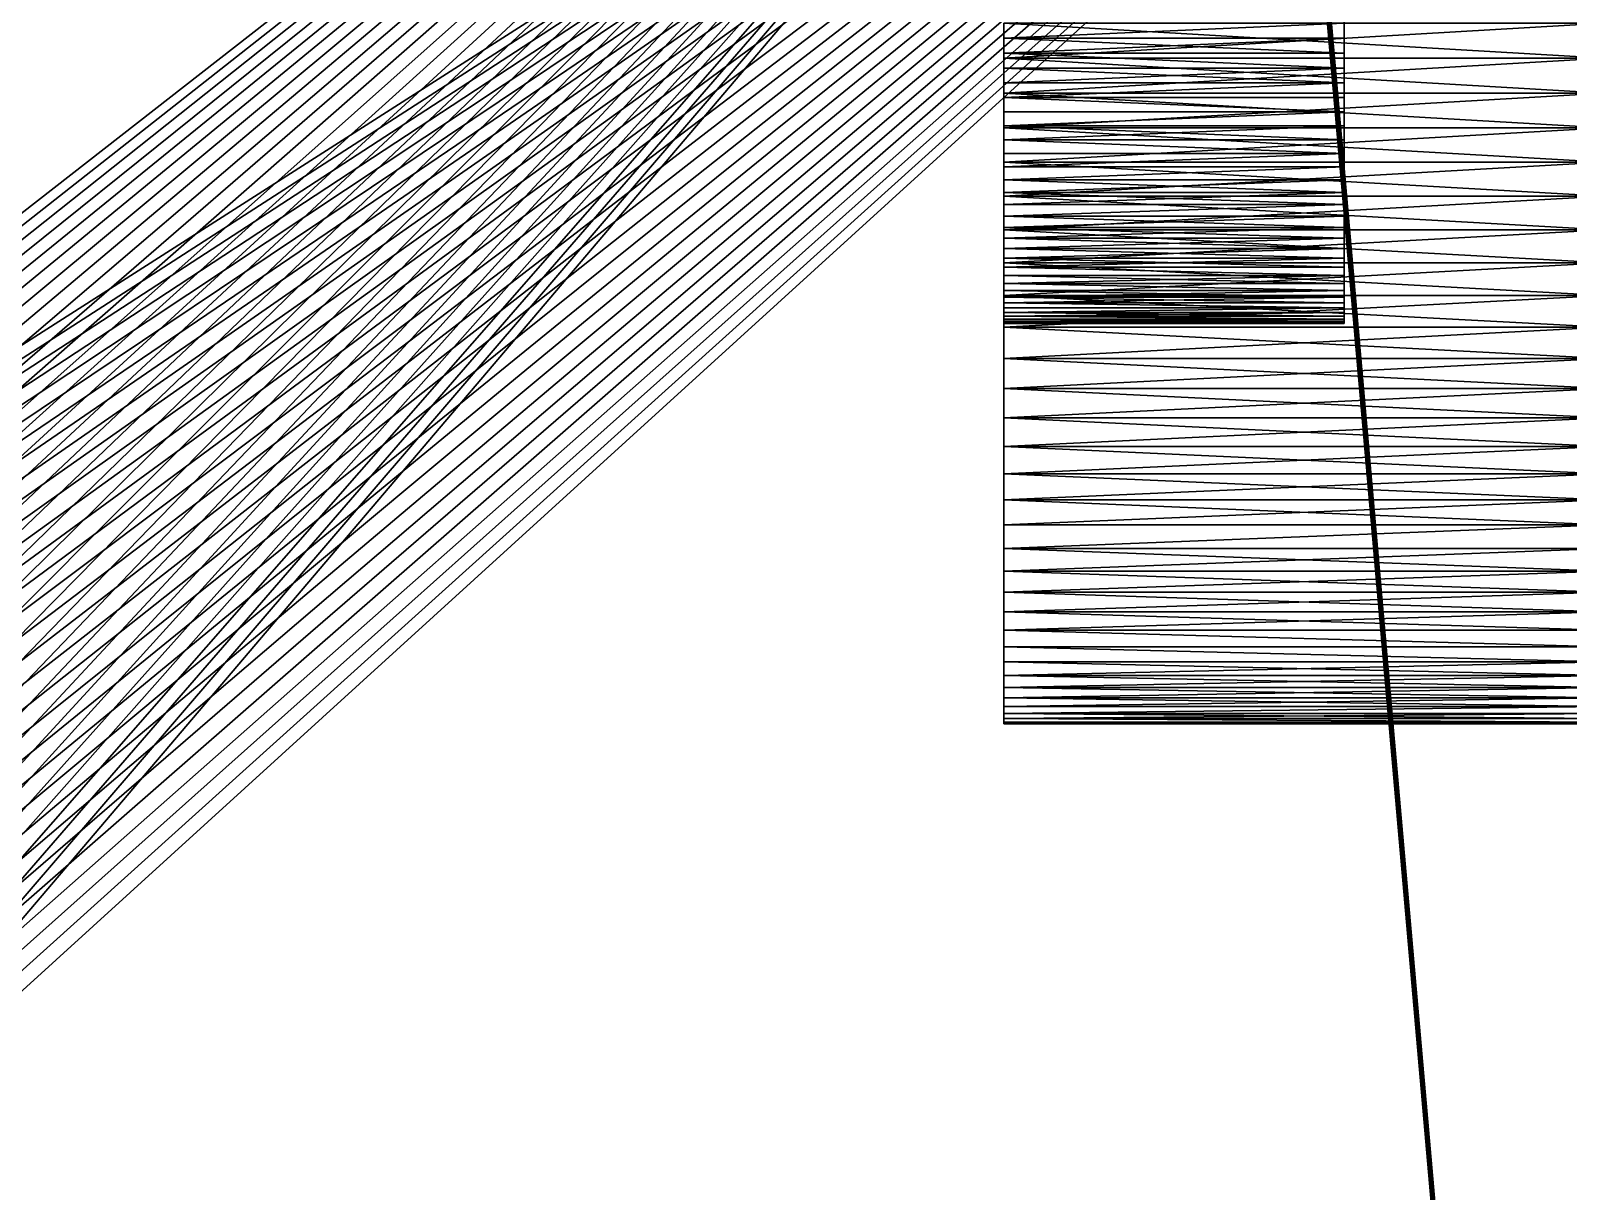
# Model space of a CAD drawing. Header units: millimetres. Extents: x 0 to 520, y -2 to 382.
# Drawn here: x 488.14 to 495.82, y 70.17 to 75.96 of the extents above; entities that cross this region are included whole.
import ezdxf

# ---------------------------------------------------------------- set-up
doc = ezdxf.new("R2010")
doc.units = ezdxf.units.MM

msp = doc.modelspace()

# ---------------------------------------------------------------- linework, layer by layer
at = {"layer": 'BRASS', "color": 52}
for points in [[(509.2, 369.2, 103), (10.8, 369.2, 103), (10.8, 10.8, 103)], [(509.2, 369.2, 103), (10.8, 10.8, 103), (509.2, 10.8, 103)], [(499.5, 359.5, 86), (499.5, 20.5, 86), (484.65, 190, 86)], [(484.65, 190, 86), (499.5, 20.5, 86), (484.6479, 189.9178, 86)], [(484.6418, 189.8357, 86), (484.6479, 189.9178, 86), (499.5, 20.5, 86)], [(484.6316, 189.7541, 86), (484.6418, 189.8357, 86), (499.5, 20.5, 86)], [(484.6173, 189.6731, 86), (484.6316, 189.7541, 86), (499.5, 20.5, 86)], [(484.6173, 70.3269, 86), (484.6173, 189.6731, 86), (499.5, 20.5, 86)], [(484.6316, 70.2459, 86), (484.6173, 70.3269, 86), (499.5, 20.5, 86)], [(484.6418, 70.1643, 86), (484.6316, 70.2459, 86), (499.5, 20.5, 86)]]:
    msp.add_3dface(points, dxfattribs=at)
at = {"layer": 'STEEL', "color": 8}
for points in [[(472, 82, 86), (484.724, 72.2388, 86), (500, 82, 86)], [(484.5, 72.25, 83), (472, 82, 83), (497, 82, 83)], [(484.6122, 72.2472, 83), (484.5, 72.25, 83), (497, 82, 83)], [(484.724, 72.2388, 83), (484.6122, 72.2472, 83), (497, 82, 83)], [(484.724, 72.2388, 86), (484.8353, 72.2249, 86), (500, 82, 86)], [(484.8353, 72.2249, 83), (484.724, 72.2388, 83), (497, 82, 83)], [(484.8353, 72.2249, 86), (484.9458, 72.2054, 86), (500, 82, 86)], [(484.9458, 72.2054, 83), (484.8353, 72.2249, 83), (497, 82, 83)], [(484.9458, 72.2054, 86), (485.0552, 72.1804, 86), (500, 82, 86)], [(485.0552, 72.1804, 83), (484.9458, 72.2054, 83), (497, 82, 83)], [(485.0552, 72.1804, 86), (485.1632, 72.15, 86), (500, 82, 86)], [(485.1632, 72.15, 83), (485.0552, 72.1804, 83), (497, 82, 83)], [(485.1632, 72.15, 86), (485.2695, 72.1143, 86), (500, 82, 86)], [(485.2695, 72.1143, 83), (485.1632, 72.15, 83), (497, 82, 83)], [(485.2695, 72.1143, 86), (485.374, 72.0733, 86), (500, 82, 86)], [(485.374, 72.0733, 83), (485.2695, 72.1143, 83), (497, 82, 83)], [(485.374, 72.0733, 86), (485.4762, 72.0272, 86), (500, 82, 86)], [(485.4762, 72.0272, 83), (485.374, 72.0733, 83), (497, 82, 83)], [(485.4762, 72.0272, 86), (485.5761, 71.976, 86), (500, 82, 86)], [(485.5761, 71.976, 83), (485.4762, 72.0272, 83), (497, 82, 83)], [(485.5761, 71.976, 86), (485.6732, 71.9199, 86), (500, 82, 86)], [(485.6732, 71.9199, 83), (485.5761, 71.976, 83), (497, 82, 83)], [(485.6732, 71.9199, 86), (485.7675, 71.859, 86), (500, 82, 86)], [(485.7675, 71.859, 83), (485.6732, 71.9199, 83), (497, 82, 83)], [(485.7675, 71.859, 86), (485.8586, 71.7935, 86), (500, 82, 86)], [(485.8586, 71.7935, 83), (485.7675, 71.859, 83), (497, 82, 83)], [(485.8586, 71.7935, 86), (485.9463, 71.7236, 86), (500, 82, 86)], [(485.9463, 71.7236, 83), (485.8586, 71.7935, 83), (497, 82, 83)], [(485.9463, 71.7236, 86), (486.0304, 71.6494, 86), (500, 82, 86)], [(486.0304, 71.6494, 83), (485.9463, 71.7236, 83), (497, 82, 83)], [(486.0304, 71.6494, 86), (486.1107, 71.571, 86), (500, 82, 86)], [(486.1107, 71.571, 83), (486.0304, 71.6494, 83), (497, 82, 83)], [(486.187, 71.4888, 86), (500, 82, 86), (486.1107, 71.571, 86)], [(497, 82, 83), (486.187, 71.4888, 83), (486.1107, 71.571, 83)], [(486.2591, 71.4029, 86), (500, 82, 86), (486.187, 71.4888, 86)], [(497, 82, 83), (486.2591, 71.4029, 83), (486.187, 71.4888, 83)], [(486.3269, 71.3134, 86), (500, 82, 86), (486.2591, 71.4029, 86)], [(497, 82, 83), (486.3269, 71.3134, 83), (486.2591, 71.4029, 83)], [(486.3901, 71.2207, 86), (500, 82, 86), (486.3269, 71.3134, 86)], [(497, 82, 83), (486.3901, 71.2207, 83), (486.3269, 71.3134, 83)], [(486.4486, 71.125, 86), (500, 82, 86), (486.3901, 71.2207, 86)], [(497, 82, 83), (486.4486, 71.125, 83), (486.3901, 71.2207, 83)], [(486.5022, 71.0265, 86), (500, 82, 86), (486.4486, 71.125, 86)], [(497, 82, 83), (486.5022, 71.0265, 83), (486.4486, 71.125, 83)], [(486.5509, 70.9254, 86), (500, 82, 86), (486.5022, 71.0265, 86)], [(497, 82, 83), (486.5509, 70.9254, 83), (486.5022, 71.0265, 83)], [(486.5945, 70.822, 86), (500, 82, 86), (486.5509, 70.9254, 86)], [(497, 82, 83), (486.5945, 70.822, 83), (486.5509, 70.9254, 83)], [(486.6328, 70.7166, 86), (500, 82, 86), (486.5945, 70.822, 86)], [(497, 82, 83), (486.6328, 70.7166, 83), (486.5945, 70.822, 83)], [(486.6659, 70.6094, 86), (500, 82, 86), (486.6328, 70.7166, 86)], [(497, 82, 83), (486.6659, 70.6094, 83), (486.6328, 70.7166, 83)], [(486.6936, 70.5007, 86), (500, 82, 86), (486.6659, 70.6094, 86)], [(497, 82, 83), (486.6936, 70.5007, 83), (486.6659, 70.6094, 83)], [(486.7158, 70.3907, 86), (500, 82, 86), (486.6936, 70.5007, 86)], [(497, 82, 83), (486.7158, 70.3907, 83), (486.6936, 70.5007, 83)], [(486.7325, 70.2798, 86), (500, 82, 86), (486.7158, 70.3907, 86)], [(497, 82, 83), (486.7325, 70.2798, 83), (486.7158, 70.3907, 83)], [(486.7437, 70.1681, 86), (500, 82, 86), (486.7325, 70.2798, 86)], [(497, 82, 83), (486.7437, 70.1681, 83), (486.7325, 70.2798, 83)], [(486.7493, 70.0561, 86), (500, 82, 86), (486.7437, 70.1681, 86)], [(497, 82, 83), (486.7493, 70.0561, 83), (486.7437, 70.1681, 83)], [(486.7493, 69.9439, 86), (500, 82, 86), (486.7493, 70.0561, 86)], [(486.7493, 69.9439, 86), (500, 58, 86), (500, 82, 86)], [(497, 82, 83), (486.7493, 69.9439, 83), (486.7493, 70.0561, 83)], [(497, 82, 83), (497, 58, 83), (486.7493, 69.9439, 83)], [(494.7, 76.2236, 73.4832), (494.7, 75.9252, 70.5019), (494.7, 76.1494, 73.4925)], [(494.7, 76.2236, 73.4832), (494.7, 76, 70.5), (494.7, 75.9252, 70.5019)], [(494.7, 76.1494, 73.4925), (494.7, 75.9252, 73.4981), (494.7, 76, 73.5)], [(494.7, 76.1494, 73.4925), (494.7, 75.9252, 70.5019), (494.7, 75.8506, 70.5075)], [(494.7, 76.1494, 73.4925), (494.7, 75.8506, 70.5075), (494.7, 75.7764, 70.5168)], [(494.7, 76.1494, 73.4925), (494.7, 75.7764, 70.5168), (494.7, 75.9252, 73.4981)], [(493, 75.8255, 68.5044), (493, 76, 68.5), (496, 76, 68.5)], [(493, 75.8255, 68.5044), (496, 76, 68.5), (496, 75.8255, 68.5044)], [(493, 76, 75.5), (496, 75.8255, 75.4956), (496, 76, 75.5)], [(493, 76, 75.5), (493, 75.8255, 75.4956), (496, 75.8255, 75.4956)], [(493, 76, 70.5), (493, 75.8255, 68.5044), (493, 75.9252, 70.5019)], [(493, 76, 70.5), (493, 76, 68.5), (493, 75.8255, 68.5044)], [(493, 76, 75.5), (493, 76, 73.5), (493, 75.9252, 73.4981)], [(493, 76, 75.5), (493, 75.9252, 73.4981), (493, 75.8255, 75.4956)], [(493, 76, 70.5), (493, 75.9252, 70.5019), (494.7, 76, 70.5)], [(494.7, 76, 70.5), (493, 75.9252, 70.5019), (494.7, 75.9252, 70.5019)], [(494.7, 75.9252, 73.4981), (493, 75.9252, 73.4981), (494.7, 76, 73.5)], [(493, 75.9252, 73.4981), (493, 76, 73.5), (494.7, 76, 73.5)], [(493, 75.9252, 70.5019), (493, 75.6515, 68.5174), (493, 75.8506, 70.5075)], [(493, 75.9252, 70.5019), (493, 75.8255, 68.5044), (493, 75.6515, 68.5174)], [(493, 75.8255, 75.4956), (493, 75.9252, 73.4981), (493, 75.8506, 73.4925)], [(493, 75.9252, 70.5019), (493, 75.8506, 70.5075), (494.7, 75.9252, 70.5019)], [(494.7, 75.9252, 70.5019), (493, 75.8506, 70.5075), (494.7, 75.8506, 70.5075)], [(494.7, 75.8506, 73.4925), (493, 75.9252, 73.4981), (494.7, 75.9252, 73.4981)], [(493, 75.8506, 73.4925), (493, 75.9252, 73.4981), (494.7, 75.8506, 73.4925)], [(494.7, 75.9252, 73.4981), (494.7, 75.7764, 73.4832), (494.7, 75.8506, 73.4925)], [(494.7, 75.9252, 73.4981), (494.7, 75.7764, 70.5168), (494.7, 75.6299, 70.5464)], [(494.7, 75.9252, 73.4981), (494.7, 75.6299, 70.5464), (494.7, 75.7764, 73.4832)], [(493, 75.8506, 70.5075), (493, 75.6515, 68.5174), (493, 75.4784, 68.5391)], [(493, 75.8506, 70.5075), (493, 75.4784, 68.5391), (493, 75.7764, 70.5168)], [(493, 75.4784, 75.4609), (493, 75.8506, 73.4925), (493, 75.7764, 73.4832)], [(493, 75.6515, 75.4826), (493, 75.8506, 73.4925), (493, 75.4784, 75.4609)], [(493, 75.8255, 75.4956), (493, 75.8506, 73.4925), (493, 75.6515, 75.4826)], [(494.7, 75.8506, 70.5075), (493, 75.8506, 70.5075), (494.7, 75.7764, 70.5168)], [(493, 75.8506, 70.5075), (493, 75.7764, 70.5168), (494.7, 75.7764, 70.5168)], [(493, 75.7764, 73.4832), (493, 75.8506, 73.4925), (494.7, 75.7764, 73.4832)], [(494.7, 75.7764, 73.4832), (493, 75.8506, 73.4925), (494.7, 75.8506, 73.4925)], [(493, 75.6515, 68.5174), (493, 75.8255, 68.5044), (496, 75.8255, 68.5044)], [(493, 75.6515, 68.5174), (496, 75.8255, 68.5044), (496, 75.6515, 68.5174)], [(493, 75.8255, 75.4956), (493, 75.6515, 75.4826), (496, 75.6515, 75.4826)], [(493, 75.8255, 75.4956), (496, 75.6515, 75.4826), (496, 75.8255, 75.4956)], [(493, 75.7764, 70.5168), (493, 75.4784, 68.5391), (493, 75.3065, 68.5694)], [(493, 75.7764, 70.5168), (493, 75.3065, 68.5694), (493, 75.7028, 70.5297)], [(493, 75.4784, 75.4609), (493, 75.7764, 73.4832), (493, 75.7028, 73.4703)], [(493, 75.7764, 70.5168), (493, 75.7028, 70.5297), (494.7, 75.7764, 70.5168)], [(494.7, 75.7764, 70.5168), (493, 75.7028, 70.5297), (494.7, 75.7028, 70.5297)], [(493, 75.7028, 73.4703), (493, 75.7764, 73.4832), (494.7, 75.7028, 73.4703)], [(494.7, 75.7028, 73.4703), (493, 75.7764, 73.4832), (494.7, 75.7764, 73.4832)], [(494.7, 75.7764, 70.5168), (494.7, 75.7028, 70.5297), (494.7, 75.6299, 70.5464)], [(494.7, 75.7764, 73.4832), (494.7, 75.5579, 73.4334), (494.7, 75.7028, 73.4703)], [(494.7, 75.7764, 73.4832), (494.7, 75.6299, 70.5464), (494.7, 75.4173, 70.6178)], [(494.7, 75.7764, 73.4832), (494.7, 75.4173, 70.6178), (494.7, 75.5579, 73.4334)], [(493, 75.7028, 70.5297), (493, 75.1363, 68.6082), (493, 75.6299, 70.5464)], [(493, 75.7028, 70.5297), (493, 75.3065, 68.5694), (493, 75.1363, 68.6082)], [(493, 75.3065, 75.4306), (493, 75.7028, 73.4703), (493, 75.6299, 73.4536)], [(493, 75.4784, 75.4609), (493, 75.7028, 73.4703), (493, 75.3065, 75.4306)], [(493, 75.7028, 70.5297), (493, 75.6299, 70.5464), (494.7, 75.7028, 70.5297)], [(494.7, 75.7028, 70.5297), (493, 75.6299, 70.5464), (494.7, 75.6299, 70.5464)], [(494.7, 75.6299, 73.4536), (493, 75.6299, 73.4536), (494.7, 75.7028, 73.4703)], [(493, 75.6299, 73.4536), (493, 75.7028, 73.4703), (494.7, 75.7028, 73.4703)], [(493, 75.4784, 68.5391), (493, 75.6515, 68.5174), (496, 75.6515, 68.5174)], [(493, 75.4784, 68.5391), (496, 75.6515, 68.5174), (496, 75.4784, 68.5391)], [(493, 75.6515, 75.4826), (496, 75.4784, 75.4609), (496, 75.6515, 75.4826)], [(493, 75.6515, 75.4826), (493, 75.4784, 75.4609), (496, 75.4784, 75.4609)], [(494.7, 75.7028, 73.4703), (494.7, 75.5579, 73.4334), (494.7, 75.6299, 73.4536)], [(493, 75.6299, 70.5464), (493, 75.1363, 68.6082), (493, 74.9684, 68.6555)], [(493, 75.6299, 70.5464), (493, 74.9684, 68.6555), (493, 75.5579, 70.5666)], [(493, 74.9684, 75.3445), (493, 75.6299, 73.4536), (493, 75.5579, 73.4334)], [(493, 75.1363, 75.3918), (493, 75.6299, 73.4536), (493, 74.9684, 75.3445)], [(493, 75.3065, 75.4306), (493, 75.6299, 73.4536), (493, 75.1363, 75.3918)], [(494.7, 75.6299, 70.5464), (493, 75.6299, 70.5464), (494.7, 75.5579, 70.5666)], [(493, 75.6299, 70.5464), (493, 75.5579, 70.5666), (494.7, 75.5579, 70.5666)], [(493, 75.5579, 73.4334), (493, 75.6299, 73.4536), (494.7, 75.5579, 73.4334)], [(494.7, 75.5579, 73.4334), (493, 75.6299, 73.4536), (494.7, 75.6299, 73.4536)], [(494.7, 75.6299, 70.5464), (494.7, 75.5579, 70.5666), (494.7, 75.487, 70.5905)], [(494.7, 75.6299, 70.5464), (494.7, 75.487, 70.5905), (494.7, 75.4173, 70.6178)], [(493, 75.5579, 70.5666), (493, 74.9684, 68.6555), (493, 74.8029, 68.7111)], [(493, 75.5579, 70.5666), (493, 74.8029, 68.7111), (493, 75.487, 70.5905)], [(493, 74.9684, 75.3445), (493, 75.5579, 73.4334), (493, 75.487, 73.4095)], [(493, 75.5579, 70.5666), (493, 75.487, 70.5905), (494.7, 75.5579, 70.5666)], [(494.7, 75.5579, 70.5666), (493, 75.487, 70.5905), (494.7, 75.487, 70.5905)], [(494.7, 75.487, 73.4095), (493, 75.487, 73.4095), (494.7, 75.5579, 73.4334)], [(493, 75.487, 73.4095), (493, 75.5579, 73.4334), (494.7, 75.5579, 73.4334)], [(494.7, 75.5579, 73.4334), (494.7, 75.3492, 70.6485), (494.7, 75.3492, 73.3515)], [(494.7, 75.5579, 73.4334), (494.7, 75.4173, 70.6178), (494.7, 75.3492, 70.6485)], [(494.7, 75.5579, 73.4334), (494.7, 75.3492, 73.3515), (494.7, 75.487, 73.4095)], [(493, 75.487, 70.5905), (493, 74.8029, 68.7111), (493, 74.6405, 68.7748)], [(493, 75.487, 70.5905), (493, 74.6405, 68.7748), (493, 75.4173, 70.6178)], [(493, 74.8029, 75.2889), (493, 75.487, 73.4095), (493, 75.4173, 73.3822)], [(493, 74.9684, 75.3445), (493, 75.487, 73.4095), (493, 74.8029, 75.2889)], [(493, 75.487, 70.5905), (493, 75.4173, 70.6178), (494.7, 75.487, 70.5905)], [(494.7, 75.487, 70.5905), (493, 75.4173, 70.6178), (494.7, 75.4173, 70.6178)], [(493, 75.4173, 73.3822), (493, 75.487, 73.4095), (494.7, 75.4173, 73.3822)], [(494.7, 75.4173, 73.3822), (493, 75.487, 73.4095), (494.7, 75.487, 73.4095)], [(493, 75.3065, 68.5694), (493, 75.4784, 68.5391), (496, 75.4784, 68.5391)], [(493, 75.3065, 68.5694), (496, 75.4784, 68.5391), (496, 75.3065, 68.5694)], [(493, 75.4784, 75.4609), (493, 75.3065, 75.4306), (496, 75.3065, 75.4306)], [(493, 75.4784, 75.4609), (496, 75.3065, 75.4306), (496, 75.4784, 75.4609)], [(494.7, 75.487, 73.4095), (494.7, 75.3492, 73.3515), (494.7, 75.4173, 73.3822)], [(493, 75.4173, 70.6178), (493, 74.6405, 68.7748), (493, 74.4814, 68.8466)], [(493, 75.4173, 70.6178), (493, 74.4814, 68.8466), (493, 75.3492, 70.6485)], [(493, 74.6405, 75.2252), (493, 75.4173, 73.3822), (493, 75.3492, 73.3515)], [(493, 74.8029, 75.2889), (493, 75.4173, 73.3822), (493, 74.6405, 75.2252)], [(494.7, 75.4173, 70.6178), (493, 75.4173, 70.6178), (494.7, 75.3492, 70.6485)], [(493, 75.4173, 70.6178), (493, 75.3492, 70.6485), (494.7, 75.3492, 70.6485)], [(493, 75.3492, 73.3515), (493, 75.4173, 73.3822), (494.7, 75.3492, 73.3515)], [(494.7, 75.3492, 73.3515), (493, 75.4173, 73.3822), (494.7, 75.4173, 73.3822)], [(493, 75.3492, 70.6485), (493, 74.3261, 68.9262), (493, 75.2826, 70.6827)], [(493, 75.3492, 70.6485), (493, 74.4814, 68.8466), (493, 74.3261, 68.9262)], [(493, 74.4814, 75.1534), (493, 75.3492, 73.3515), (493, 75.2826, 73.3173)], [(493, 74.6405, 75.2252), (493, 75.3492, 73.3515), (493, 74.4814, 75.1534)], [(493, 75.3492, 70.6485), (493, 75.2826, 70.6827), (494.7, 75.3492, 70.6485)], [(494.7, 75.3492, 70.6485), (493, 75.2826, 70.6827), (494.7, 75.2826, 70.6827)], [(494.7, 75.2826, 73.3173), (493, 75.2826, 73.3173), (494.7, 75.3492, 73.3515)], [(493, 75.2826, 73.3173), (493, 75.3492, 73.3515), (494.7, 75.3492, 73.3515)], [(494.7, 75.3492, 70.6485), (494.7, 75.2826, 70.6827), (494.7, 75.2178, 70.7201)], [(494.7, 75.3492, 73.3515), (494.7, 75.3492, 70.6485), (494.7, 75.2178, 70.7201)], [(494.7, 75.3492, 73.3515), (494.7, 74.9797, 70.9004), (494.7, 75.155, 73.2394)], [(494.7, 75.3492, 73.3515), (494.7, 75.2178, 70.7201), (494.7, 75.155, 70.7606)], [(494.7, 75.3492, 73.3515), (494.7, 75.155, 70.7606), (494.7, 75.0943, 70.8043)], [(494.7, 75.3492, 73.3515), (494.7, 75.0943, 70.8043), (494.7, 75.0358, 70.8509)], [(494.7, 75.3492, 73.3515), (494.7, 75.0358, 70.8509), (494.7, 74.9797, 70.9004)], [(494.7, 75.3492, 73.3515), (494.7, 75.155, 73.2394), (494.7, 75.2826, 73.3173)], [(493, 75.1363, 68.6082), (493, 75.3065, 68.5694), (496, 75.3065, 68.5694)], [(493, 75.1363, 68.6082), (496, 75.3065, 68.5694), (496, 75.1363, 68.6082)], [(493, 75.3065, 75.4306), (493, 75.1363, 75.3918), (496, 75.1363, 75.3918)], [(493, 75.3065, 75.4306), (496, 75.1363, 75.3918), (496, 75.3065, 75.4306)], [(493, 75.2826, 70.6827), (493, 74.175, 69.0135), (493, 75.2178, 70.7201)], [(493, 75.2826, 70.6827), (493, 74.3261, 68.9262), (493, 74.175, 69.0135)], [(493, 74.3261, 75.0738), (493, 75.2826, 73.3173), (493, 75.2178, 73.2799)], [(493, 74.4814, 75.1534), (493, 75.2826, 73.3173), (493, 74.3261, 75.0738)], [(493, 75.2826, 70.6827), (493, 75.2178, 70.7201), (494.7, 75.2826, 70.6827)], [(494.7, 75.2826, 70.6827), (493, 75.2178, 70.7201), (494.7, 75.2178, 70.7201)], [(494.7, 75.2178, 73.2799), (493, 75.2178, 73.2799), (494.7, 75.2826, 73.3173)], [(493, 75.2178, 73.2799), (493, 75.2826, 73.3173), (494.7, 75.2826, 73.3173)], [(494.7, 75.2826, 73.3173), (494.7, 75.155, 73.2394), (494.7, 75.2178, 73.2799)], [(493, 75.2178, 70.7201), (493, 74.0284, 69.1082), (493, 75.155, 70.7606)], [(493, 75.2178, 70.7201), (493, 74.175, 69.0135), (493, 74.0284, 69.1082)], [(493, 74.175, 74.9865), (493, 75.2178, 73.2799), (493, 75.155, 73.2394)], [(493, 74.3261, 75.0738), (493, 75.2178, 73.2799), (493, 74.175, 74.9865)], [(494.7, 75.2178, 70.7201), (493, 75.2178, 70.7201), (494.7, 75.155, 70.7606)], [(493, 75.2178, 70.7201), (493, 75.155, 70.7606), (494.7, 75.155, 70.7606)], [(494.7, 75.155, 73.2394), (493, 75.155, 73.2394), (494.7, 75.2178, 73.2799)], [(493, 75.155, 73.2394), (493, 75.2178, 73.2799), (494.7, 75.2178, 73.2799)], [(493, 75.155, 70.7606), (493, 73.8867, 69.21), (493, 75.0943, 70.8043)], [(493, 75.155, 70.7606), (493, 74.0284, 69.1082), (493, 73.8867, 69.21)], [(493, 73.8867, 74.79), (493, 75.155, 73.2394), (493, 75.0943, 73.1957)], [(493, 74.0284, 74.8918), (493, 75.155, 73.2394), (493, 73.8867, 74.79)], [(493, 74.175, 74.9865), (493, 75.155, 73.2394), (493, 74.0284, 74.8918)], [(494.7, 75.155, 70.7606), (493, 75.0943, 70.8043), (494.7, 75.0943, 70.8043)], [(493, 75.155, 70.7606), (493, 75.0943, 70.8043), (494.7, 75.155, 70.7606)], [(494.7, 75.0943, 73.1957), (493, 75.155, 73.2394), (494.7, 75.155, 73.2394)], [(493, 75.0943, 73.1957), (493, 75.155, 73.2394), (494.7, 75.0943, 73.1957)], [(493, 74.9684, 68.6555), (493, 75.1363, 68.6082), (496, 75.1363, 68.6082)], [(493, 74.9684, 68.6555), (496, 75.1363, 68.6082), (496, 74.9684, 68.6555)], [(493, 75.1363, 75.3918), (493, 74.9684, 75.3445), (496, 74.9684, 75.3445)], [(493, 75.1363, 75.3918), (496, 74.9684, 75.3445), (496, 75.1363, 75.3918)], [(494.7, 75.155, 73.2394), (494.7, 74.5116, 71.8135), (494.7, 75.0943, 73.1957)], [(494.7, 75.155, 73.2394), (494.7, 74.8753, 71.0075), (494.7, 74.7821, 71.1244)], [(494.7, 75.155, 73.2394), (494.7, 74.7821, 71.1244), (494.7, 74.6652, 71.3157)], [(494.7, 75.155, 73.2394), (494.7, 74.6652, 71.3157), (494.7, 74.5781, 71.5223)], [(494.7, 75.155, 73.2394), (494.7, 74.5781, 71.5223), (494.7, 74.5116, 71.8135)], [(494.7, 75.155, 73.2394), (494.7, 74.9797, 70.9004), (494.7, 74.9262, 70.9526)], [(494.7, 75.155, 73.2394), (494.7, 74.9262, 70.9526), (494.7, 74.8753, 71.0075)], [(493, 75.0943, 70.8043), (493, 73.7502, 69.3188), (493, 75.0358, 70.8509)], [(493, 75.0943, 70.8043), (493, 73.8867, 69.21), (493, 73.7502, 69.3188)], [(493, 73.8867, 74.79), (493, 75.0943, 73.1957), (493, 75.0358, 73.1491)], [(494.7, 75.0943, 70.8043), (493, 75.0358, 70.8509), (494.7, 75.0358, 70.8509)], [(493, 75.0943, 70.8043), (493, 75.0358, 70.8509), (494.7, 75.0943, 70.8043)], [(494.7, 75.0358, 73.1491), (493, 75.0358, 73.1491), (494.7, 75.0943, 73.1957)], [(493, 75.0358, 73.1491), (493, 75.0943, 73.1957), (494.7, 75.0943, 73.1957)], [(493, 75.0358, 70.8509), (493, 73.6194, 69.4343), (493, 74.9797, 70.9004)], [(493, 75.0358, 70.8509), (493, 73.7502, 69.3188), (493, 73.6194, 69.4343)], [(493, 73.6194, 74.5657), (493, 75.0358, 73.1491), (493, 74.9797, 73.0996)], [(493, 73.7502, 74.6812), (493, 75.0358, 73.1491), (493, 73.6194, 74.5657)], [(493, 73.8867, 74.79), (493, 75.0358, 73.1491), (493, 73.7502, 74.6812)], [(494.7, 75.0358, 70.8509), (493, 75.0358, 70.8509), (494.7, 74.9797, 70.9004)], [(493, 75.0358, 70.8509), (493, 74.9797, 70.9004), (494.7, 74.9797, 70.9004)], [(494.7, 74.9797, 73.0996), (493, 74.9797, 73.0996), (494.7, 75.0358, 73.1491)], [(493, 74.9797, 73.0996), (493, 75.0358, 73.1491), (494.7, 75.0358, 73.1491)], [(494.7, 75.0943, 73.1957), (494.7, 74.9797, 73.0996), (494.7, 75.0358, 73.1491)], [(494.7, 75.0943, 73.1957), (494.7, 74.5005, 72.0374), (494.7, 74.9797, 73.0996)], [(494.7, 75.0943, 73.1957), (494.7, 74.5116, 71.8135), (494.7, 74.5042, 71.8879)], [(494.7, 75.0943, 73.1957), (494.7, 74.5042, 71.8879), (494.7, 74.5005, 72.0374)], [(493, 74.9797, 70.9004), (493, 73.4945, 69.5562), (493, 74.9262, 70.9526)], [(493, 74.9797, 70.9004), (493, 73.6194, 69.4343), (493, 73.4945, 69.5562)], [(493, 74.9797, 73.0996), (493, 74.9262, 73.0474), (493, 73.4945, 74.4438)], [(493, 73.6194, 74.5657), (493, 74.9797, 73.0996), (493, 73.4945, 74.4438)], [(494.7, 74.9797, 70.9004), (493, 74.9262, 70.9526), (494.7, 74.9262, 70.9526)], [(493, 74.9797, 70.9004), (493, 74.9262, 70.9526), (494.7, 74.9797, 70.9004)], [(494.7, 74.9262, 73.0474), (493, 74.9797, 73.0996), (494.7, 74.9797, 73.0996)], [(493, 74.9262, 73.0474), (493, 74.9797, 73.0996), (494.7, 74.9262, 73.0474)], [(493, 74.8029, 68.7111), (493, 74.9684, 68.6555), (496, 74.9684, 68.6555)], [(493, 74.8029, 68.7111), (496, 74.9684, 68.6555), (496, 74.8029, 68.7111)], [(493, 74.9684, 75.3445), (493, 74.8029, 75.2889), (496, 74.8029, 75.2889)], [(493, 74.9684, 75.3445), (496, 74.8029, 75.2889), (496, 74.9684, 75.3445)], [(494.7, 74.9797, 73.0996), (494.7, 74.8273, 72.9352), (494.7, 74.9262, 73.0474)], [(494.7, 74.9797, 73.0996), (494.7, 74.5005, 72.0374), (494.7, 74.8273, 72.9352)], [(493, 74.9262, 70.9526), (493, 73.4945, 69.5562), (493, 73.3758, 69.6841)], [(493, 74.8753, 71.0075), (493, 74.9262, 70.9526), (493, 73.3758, 69.6841)], [(493, 74.9262, 73.0474), (493, 73.3758, 74.3159), (493, 73.4945, 74.4438)], [(493, 74.9262, 73.0474), (493, 74.8753, 72.9925), (493, 73.3758, 74.3159)], [(494.7, 74.9262, 70.9526), (493, 74.9262, 70.9526), (494.7, 74.8753, 71.0075)], [(493, 74.9262, 70.9526), (493, 74.8753, 71.0075), (494.7, 74.8753, 71.0075)], [(494.7, 74.8753, 72.9925), (493, 74.8753, 72.9925), (494.7, 74.9262, 73.0474)], [(493, 74.8753, 72.9925), (493, 74.9262, 73.0474), (494.7, 74.9262, 73.0474)], [(494.7, 74.9262, 73.0474), (494.7, 74.8273, 72.9352), (494.7, 74.8753, 72.9925)], [(493, 74.8273, 71.0648), (493, 74.8753, 71.0075), (493, 73.3758, 69.6841)], [(493, 74.8753, 72.9925), (493, 73.2636, 74.1822), (493, 73.3758, 74.3159)], [(493, 74.8753, 72.9925), (493, 74.8273, 72.9352), (493, 73.2636, 74.1822)], [(494.7, 74.8753, 71.0075), (493, 74.8273, 71.0648), (494.7, 74.8273, 71.0648)], [(493, 74.8753, 71.0075), (493, 74.8273, 71.0648), (494.7, 74.8753, 71.0075)], [(494.7, 74.8273, 72.9352), (493, 74.8753, 72.9925), (494.7, 74.8753, 72.9925)], [(493, 74.8273, 72.9352), (493, 74.8753, 72.9925), (494.7, 74.8273, 72.9352)], [(493, 74.8273, 71.0648), (493, 73.3758, 69.6841), (493, 73.2636, 69.8178)], [(493, 74.8273, 71.0648), (493, 73.2636, 69.8178), (493, 73.1582, 69.9569)], [(493, 74.7821, 71.1244), (493, 74.8273, 71.0648), (493, 73.1582, 69.9569)], [(493, 74.8273, 72.9352), (493, 73.1582, 74.0431), (493, 73.2636, 74.1822)], [(493, 74.8273, 72.9352), (493, 74.7821, 72.8756), (493, 73.1582, 74.0431)], [(494.7, 74.8273, 71.0648), (493, 74.7821, 71.1244), (494.7, 74.7821, 71.1244)], [(493, 74.8273, 71.0648), (493, 74.7821, 71.1244), (494.7, 74.8273, 71.0648)], [(494.7, 74.7821, 72.8756), (493, 74.8273, 72.9352), (494.7, 74.8273, 72.9352)], [(493, 74.7821, 72.8756), (493, 74.8273, 72.9352), (494.7, 74.7821, 72.8756)], [(494.7, 74.7821, 71.1244), (494.7, 74.8753, 71.0075), (494.7, 74.8273, 71.0648)], [(494.7, 74.8273, 72.9352), (494.7, 74.5005, 72.0374), (494.7, 74.5116, 72.1865)], [(494.7, 74.8273, 72.9352), (494.7, 74.5781, 72.4777), (494.7, 74.7821, 72.8756)], [(494.7, 74.8273, 72.9352), (494.7, 74.5116, 72.1865), (494.7, 74.5781, 72.4777)], [(493, 74.6405, 68.7748), (493, 74.8029, 68.7111), (496, 74.8029, 68.7111)], [(493, 74.6405, 68.7748), (496, 74.8029, 68.7111), (496, 74.6405, 68.7748)], [(493, 74.8029, 75.2889), (493, 74.6405, 75.2252), (496, 74.6405, 75.2252)], [(493, 74.8029, 75.2889), (496, 74.6405, 75.2252), (496, 74.8029, 75.2889)], [(493, 74.74, 71.1862), (493, 74.7821, 71.1244), (493, 73.1582, 69.9569)], [(493, 74.7821, 72.8756), (493, 73.0599, 73.8989), (493, 73.1582, 74.0431)], [(493, 74.7821, 72.8756), (493, 74.74, 72.8138), (493, 73.0599, 73.8989)], [(494.7, 74.7821, 71.1244), (493, 74.7821, 71.1244), (494.7, 74.74, 71.1862)], [(493, 74.7821, 71.1244), (493, 74.74, 71.1862), (494.7, 74.74, 71.1862)], [(494.7, 74.74, 72.8138), (493, 74.7821, 72.8756), (494.7, 74.7821, 72.8756)], [(493, 74.74, 72.8138), (493, 74.7821, 72.8756), (494.7, 74.74, 72.8138)], [(493, 74.74, 71.1862), (493, 73.1582, 69.9569), (493, 73.0599, 70.1011)], [(493, 74.74, 71.1862), (493, 73.0599, 70.1011), (493, 72.9689, 70.25)], [(493, 74.701, 71.25), (493, 74.74, 71.1862), (493, 72.9689, 70.25)], [(493, 74.74, 72.8138), (493, 72.9689, 73.75), (493, 73.0599, 73.8989)], [(493, 74.74, 72.8138), (493, 74.701, 72.75), (493, 72.9689, 73.75)], [(494.7, 74.74, 71.1862), (493, 74.701, 71.25), (494.7, 74.701, 71.25)], [(493, 74.74, 71.1862), (493, 74.701, 71.25), (494.7, 74.74, 71.1862)], [(494.7, 74.701, 72.75), (493, 74.74, 72.8138), (494.7, 74.74, 72.8138)], [(493, 74.701, 72.75), (493, 74.74, 72.8138), (494.7, 74.701, 72.75)], [(494.7, 74.6652, 71.3157), (494.7, 74.7821, 71.1244), (494.7, 74.74, 71.1862)], [(494.7, 74.7821, 72.8756), (494.7, 74.5781, 72.4777), (494.7, 74.74, 72.8138)], [(494.7, 74.6652, 71.3157), (494.7, 74.74, 71.1862), (494.7, 74.701, 71.25)], [(494.7, 74.74, 72.8138), (494.7, 74.6327, 72.6169), (494.7, 74.6652, 72.6843)], [(494.7, 74.74, 72.8138), (494.7, 74.6652, 72.6843), (494.7, 74.701, 72.75)], [(494.7, 74.74, 72.8138), (494.7, 74.5781, 72.4777), (494.7, 74.6327, 72.6169)], [(493, 74.6652, 71.3157), (493, 74.701, 71.25), (493, 72.9689, 70.25)], [(493, 74.701, 72.75), (493, 72.8854, 73.5967), (493, 72.9689, 73.75)], [(493, 74.701, 72.75), (493, 74.6652, 72.6843), (493, 72.8854, 73.5967)], [(494.7, 74.701, 71.25), (493, 74.701, 71.25), (494.7, 74.6652, 71.3157)], [(493, 74.701, 71.25), (493, 74.6652, 71.3157), (494.7, 74.6652, 71.3157)], [(494.7, 74.6652, 72.6843), (493, 74.701, 72.75), (494.7, 74.701, 72.75)], [(493, 74.6652, 72.6843), (493, 74.701, 72.75), (494.7, 74.6652, 72.6843)], [(493, 74.6652, 71.3157), (493, 72.9689, 70.25), (493, 72.8854, 70.4033)], [(493, 74.6652, 71.3157), (493, 72.8854, 70.4033), (493, 72.8097, 70.5605)], [(493, 74.6327, 71.3831), (493, 74.6652, 71.3157), (493, 72.8097, 70.5605)], [(493, 74.6652, 72.6843), (493, 72.8097, 73.4395), (493, 72.8854, 73.5967)], [(493, 74.6652, 72.6843), (493, 74.6327, 72.6169), (493, 72.8097, 73.4395)], [(494.7, 74.6652, 71.3157), (493, 74.6327, 71.3831), (494.7, 74.6327, 71.3831)], [(493, 74.6652, 71.3157), (493, 74.6327, 71.3831), (494.7, 74.6652, 71.3157)], [(494.7, 74.6327, 72.6169), (493, 74.6652, 72.6843), (494.7, 74.6652, 72.6843)], [(493, 74.6327, 72.6169), (493, 74.6652, 72.6843), (494.7, 74.6327, 72.6169)], [(494.7, 74.6037, 71.452), (494.7, 74.6652, 71.3157), (494.7, 74.6327, 71.3831)], [(494.7, 74.5781, 71.5223), (494.7, 74.6652, 71.3157), (494.7, 74.6037, 71.452)], [(493, 74.4814, 68.8466), (493, 74.6405, 68.7748), (496, 74.6405, 68.7748)], [(493, 74.4814, 68.8466), (496, 74.6405, 68.7748), (496, 74.4814, 68.8466)], [(493, 74.6405, 75.2252), (493, 74.4814, 75.1534), (496, 74.4814, 75.1534)], [(493, 74.6405, 75.2252), (496, 74.4814, 75.1534), (496, 74.6405, 75.2252)], [(493, 74.6327, 71.3831), (493, 72.8097, 70.5605), (493, 72.7419, 70.7213)], [(493, 74.6037, 71.452), (493, 74.6327, 71.3831), (493, 72.7419, 70.7213)], [(493, 74.6327, 72.6169), (493, 72.7419, 73.2787), (493, 72.8097, 73.4395)], [(493, 74.6327, 72.6169), (493, 74.6037, 72.548), (493, 72.7419, 73.2787)], [(494.7, 74.6327, 71.3831), (493, 74.6327, 71.3831), (494.7, 74.6037, 71.452)], [(493, 74.6327, 71.3831), (493, 74.6037, 71.452), (494.7, 74.6037, 71.452)], [(494.7, 74.6037, 72.548), (493, 74.6037, 72.548), (494.7, 74.6327, 72.6169)], [(493, 74.6037, 72.548), (493, 74.6327, 72.6169), (494.7, 74.6327, 72.6169)], [(493, 74.6037, 71.452), (493, 72.7419, 70.7213), (493, 72.6823, 70.8853)], [(493, 74.5781, 71.5223), (493, 74.6037, 71.452), (493, 72.6823, 70.8853)], [(493, 74.6037, 72.548), (493, 72.6823, 73.1147), (493, 72.7419, 73.2787)], [(493, 74.6037, 72.548), (493, 74.5781, 72.4777), (493, 72.6823, 73.1147)], [(494.7, 74.6037, 71.452), (493, 74.6037, 71.452), (494.7, 74.5781, 71.5223)], [(493, 74.6037, 71.452), (493, 74.5781, 71.5223), (494.7, 74.5781, 71.5223)], [(494.7, 74.5781, 72.4777), (493, 74.6037, 72.548), (494.7, 74.6037, 72.548)], [(493, 74.5781, 72.4777), (493, 74.6037, 72.548), (494.7, 74.5781, 72.4777)], [(493, 74.5561, 71.5937), (493, 74.5781, 71.5223), (493, 72.6823, 70.8853)], [(493, 74.5781, 72.4777), (493, 72.6308, 72.9479), (493, 72.6823, 73.1147)], [(493, 74.5781, 72.4777), (493, 74.5561, 72.4063), (493, 72.6308, 72.9479)], [(493, 74.5781, 71.5223), (493, 74.5561, 71.5937), (494.7, 74.5781, 71.5223)], [(494.7, 74.5781, 71.5223), (493, 74.5561, 71.5937), (494.7, 74.5561, 71.5937)], [(494.7, 74.5561, 72.4063), (493, 74.5561, 72.4063), (494.7, 74.5781, 72.4777)], [(493, 74.5561, 72.4063), (493, 74.5781, 72.4777), (494.7, 74.5781, 72.4777)], [(494.7, 74.6327, 72.6169), (494.7, 74.5781, 72.4777), (494.7, 74.6037, 72.548)], [(494.7, 74.5116, 71.8135), (494.7, 74.5781, 71.5223), (494.7, 74.5561, 71.5937)], [(494.7, 74.5781, 72.4777), (494.7, 74.5116, 72.1865), (494.7, 74.5228, 72.2605)], [(494.7, 74.5781, 72.4777), (494.7, 74.5228, 72.2605), (494.7, 74.5376, 72.3338)], [(494.7, 74.5781, 72.4777), (494.7, 74.5376, 72.3338), (494.7, 74.5561, 72.4063)], [(493, 74.5561, 71.5937), (493, 72.6823, 70.8853), (493, 72.6308, 71.0521)], [(493, 74.5376, 71.6662), (493, 74.5561, 71.5937), (493, 72.6308, 71.0521)], [(493, 74.5561, 72.4063), (493, 74.5376, 72.3338), (493, 72.5878, 72.7788)], [(493, 74.5561, 72.4063), (493, 72.5878, 72.7788), (493, 72.6308, 72.9479)], [(493, 74.5561, 71.5937), (493, 74.5376, 71.6662), (494.7, 74.5561, 71.5937)], [(494.7, 74.5561, 71.5937), (493, 74.5376, 71.6662), (494.7, 74.5376, 71.6662)], [(494.7, 74.5376, 72.3338), (493, 74.5561, 72.4063), (494.7, 74.5561, 72.4063)], [(493, 74.5376, 72.3338), (493, 74.5561, 72.4063), (494.7, 74.5376, 72.3338)], [(493, 74.5376, 71.6662), (493, 72.6308, 71.0521), (493, 72.5878, 71.2212)], [(493, 74.5376, 71.6662), (493, 72.5878, 71.2212), (493, 72.5532, 71.3922)], [(493, 74.5228, 71.7395), (493, 74.5376, 71.6662), (493, 72.5532, 71.3922)], [(493, 74.5376, 72.3338), (493, 74.5228, 72.2605), (493, 72.5532, 72.6078)], [(493, 74.5376, 72.3338), (493, 72.5532, 72.6078), (493, 72.5878, 72.7788)], [(494.7, 74.5376, 71.6662), (493, 74.5376, 71.6662), (494.7, 74.5228, 71.7395)], [(493, 74.5376, 71.6662), (493, 74.5228, 71.7395), (494.7, 74.5228, 71.7395)], [(494.7, 74.5228, 72.2605), (493, 74.5376, 72.3338), (494.7, 74.5376, 72.3338)], [(493, 74.5228, 72.2605), (493, 74.5376, 72.3338), (494.7, 74.5228, 72.2605)], [(493, 74.5116, 71.8135), (493, 74.5228, 71.7395), (493, 72.5532, 71.3922)], [(493, 74.5228, 72.2605), (493, 74.5116, 72.1865), (493, 72.5272, 72.4352)], [(493, 74.5228, 72.2605), (493, 72.5272, 72.4352), (493, 72.5532, 72.6078)], [(494.7, 74.5228, 71.7395), (493, 74.5228, 71.7395), (494.7, 74.5116, 71.8135)], [(493, 74.5228, 71.7395), (493, 74.5116, 71.8135), (494.7, 74.5116, 71.8135)], [(494.7, 74.5116, 72.1865), (493, 74.5228, 72.2605), (494.7, 74.5228, 72.2605)], [(493, 74.5116, 72.1865), (493, 74.5228, 72.2605), (494.7, 74.5116, 72.1865)], [(493, 74.5116, 71.8135), (493, 72.5532, 71.3922), (493, 72.5272, 71.5648)], [(493, 74.5042, 71.8879), (493, 74.5116, 71.8135), (493, 72.5272, 71.5648)], [(493, 74.5116, 72.1865), (493, 74.5042, 72.1121), (493, 72.5098, 72.2616)], [(493, 74.5116, 72.1865), (493, 72.5098, 72.2616), (493, 72.5272, 72.4352)], [(494.7, 74.5116, 71.8135), (493, 74.5042, 71.8879), (494.7, 74.5042, 71.8879)], [(493, 74.5116, 71.8135), (493, 74.5042, 71.8879), (494.7, 74.5116, 71.8135)], [(494.7, 74.5042, 72.1121), (493, 74.5116, 72.1865), (494.7, 74.5116, 72.1865)], [(493, 74.5042, 72.1121), (493, 74.5116, 72.1865), (494.7, 74.5042, 72.1121)], [(493, 74.5042, 71.8879), (493, 72.5272, 71.5648), (493, 72.5098, 71.7384)], [(493, 74.5005, 71.9626), (493, 74.5042, 71.8879), (493, 72.5098, 71.7384)], [(493, 74.5042, 72.1121), (493, 74.5005, 72.0374), (493, 72.5011, 72.0873)], [(493, 74.5042, 72.1121), (493, 72.5011, 72.0873), (493, 72.5098, 72.2616)], [(494.7, 74.5042, 71.8879), (493, 74.5005, 71.9626), (494.7, 74.5005, 71.9626)], [(493, 74.5042, 71.8879), (493, 74.5005, 71.9626), (494.7, 74.5042, 71.8879)], [(494.7, 74.5005, 72.0374), (493, 74.5042, 72.1121), (494.7, 74.5042, 72.1121)], [(493, 74.5005, 72.0374), (493, 74.5042, 72.1121), (494.7, 74.5005, 72.0374)], [(493, 74.5005, 71.9626), (493, 72.5098, 71.7384), (493, 72.5011, 71.9127)], [(493, 74.5005, 71.9626), (493, 72.5011, 71.9127), (493, 72.5011, 72.0873)], [(493, 74.5005, 72.0374), (493, 74.5005, 71.9626), (493, 72.5011, 72.0873)], [(494.7, 74.5005, 71.9626), (493, 74.5005, 72.0374), (494.7, 74.5005, 72.0374)], [(493, 74.5005, 71.9626), (493, 74.5005, 72.0374), (494.7, 74.5005, 71.9626)], [(494.7, 74.5228, 71.7395), (494.7, 74.5561, 71.5937), (494.7, 74.5376, 71.6662)], [(494.7, 74.5116, 71.8135), (494.7, 74.5561, 71.5937), (494.7, 74.5228, 71.7395)], [(494.7, 74.5116, 72.1865), (494.7, 74.5005, 72.0374), (494.7, 74.5042, 72.1121)], [(494.7, 74.5005, 72.0374), (494.7, 74.5042, 71.8879), (494.7, 74.5005, 71.9626)], [(493, 74.3261, 68.9262), (493, 74.4814, 68.8466), (496, 74.4814, 68.8466)], [(493, 74.3261, 68.9262), (496, 74.4814, 68.8466), (496, 74.3261, 68.9262)], [(493, 74.4814, 75.1534), (493, 74.3261, 75.0738), (496, 74.3261, 75.0738)], [(493, 74.4814, 75.1534), (496, 74.3261, 75.0738), (496, 74.4814, 75.1534)], [(493, 74.175, 69.0135), (493, 74.3261, 68.9262), (496, 74.3261, 68.9262)], [(493, 74.175, 69.0135), (496, 74.3261, 68.9262), (496, 74.175, 69.0135)], [(493, 74.3261, 75.0738), (493, 74.175, 74.9865), (496, 74.175, 74.9865)], [(493, 74.3261, 75.0738), (496, 74.175, 74.9865), (496, 74.3261, 75.0738)], [(493, 74.0284, 69.1082), (496, 74.175, 69.0135), (496, 74.0284, 69.1082)], [(493, 74.0284, 69.1082), (493, 74.175, 69.0135), (496, 74.175, 69.0135)], [(493, 74.175, 74.9865), (493, 74.0284, 74.8918), (496, 74.0284, 74.8918)], [(493, 74.175, 74.9865), (496, 74.0284, 74.8918), (496, 74.175, 74.9865)], [(493, 73.8867, 69.21), (496, 74.0284, 69.1082), (496, 73.8867, 69.21)], [(493, 73.8867, 69.21), (493, 74.0284, 69.1082), (496, 74.0284, 69.1082)], [(493, 74.0284, 74.8918), (493, 73.8867, 74.79), (496, 73.8867, 74.79)], [(493, 74.0284, 74.8918), (496, 73.8867, 74.79), (496, 74.0284, 74.8918)], [(493, 73.7502, 69.3188), (496, 73.8867, 69.21), (496, 73.7502, 69.3188)], [(493, 73.7502, 69.3188), (493, 73.8867, 69.21), (496, 73.8867, 69.21)], [(493, 73.8867, 74.79), (493, 73.7502, 74.6812), (496, 73.7502, 74.6812)], [(493, 73.8867, 74.79), (496, 73.7502, 74.6812), (496, 73.8867, 74.79)], [(493, 73.6194, 69.4343), (496, 73.7502, 69.3188), (496, 73.6194, 69.4343)], [(493, 73.6194, 69.4343), (493, 73.7502, 69.3188), (496, 73.7502, 69.3188)], [(493, 73.7502, 74.6812), (493, 73.6194, 74.5657), (496, 73.6194, 74.5657)], [(493, 73.7502, 74.6812), (496, 73.6194, 74.5657), (496, 73.7502, 74.6812)], [(493, 73.4945, 69.5562), (496, 73.6194, 69.4343), (496, 73.4945, 69.5562)], [(493, 73.4945, 69.5562), (493, 73.6194, 69.4343), (496, 73.6194, 69.4343)], [(493, 73.6194, 74.5657), (496, 73.4945, 74.4438), (496, 73.6194, 74.5657)], [(493, 73.6194, 74.5657), (493, 73.4945, 74.4438), (496, 73.4945, 74.4438)], [(493, 73.3758, 69.6841), (496, 73.4945, 69.5562), (496, 73.3758, 69.6841)], [(493, 73.3758, 69.6841), (493, 73.4945, 69.5562), (496, 73.4945, 69.5562)], [(493, 73.3758, 74.3159), (496, 73.3758, 74.3159), (496, 73.4945, 74.4438)], [(493, 73.4945, 74.4438), (493, 73.3758, 74.3159), (496, 73.4945, 74.4438)], [(493, 73.2636, 69.8178), (496, 73.3758, 69.6841), (496, 73.2636, 69.8178)], [(493, 73.2636, 69.8178), (493, 73.3758, 69.6841), (496, 73.3758, 69.6841)], [(493, 73.3758, 74.3159), (496, 73.2636, 74.1822), (496, 73.3758, 74.3159)], [(493, 73.3758, 74.3159), (493, 73.2636, 74.1822), (496, 73.2636, 74.1822)], [(493, 73.2636, 69.8178), (496, 73.2636, 69.8178), (496, 73.1582, 69.9569)], [(493, 73.1582, 69.9569), (493, 73.2636, 69.8178), (496, 73.1582, 69.9569)], [(493, 73.1582, 74.0431), (496, 73.1582, 74.0431), (496, 73.2636, 74.1822)], [(493, 73.2636, 74.1822), (493, 73.1582, 74.0431), (496, 73.2636, 74.1822)], [(493, 73.0599, 70.1011), (496, 73.1582, 69.9569), (496, 73.0599, 70.1011)], [(493, 73.0599, 70.1011), (493, 73.1582, 69.9569), (496, 73.1582, 69.9569)], [(493, 73.1582, 74.0431), (496, 73.0599, 73.8989), (496, 73.1582, 74.0431)], [(493, 73.1582, 74.0431), (493, 73.0599, 73.8989), (496, 73.0599, 73.8989)], [(493, 72.9689, 70.25), (496, 73.0599, 70.1011), (496, 72.9689, 70.25)], [(493, 72.9689, 70.25), (493, 73.0599, 70.1011), (496, 73.0599, 70.1011)], [(493, 73.0599, 73.8989), (496, 72.9689, 73.75), (496, 73.0599, 73.8989)], [(493, 73.0599, 73.8989), (493, 72.9689, 73.75), (496, 72.9689, 73.75)], [(493, 72.9689, 70.25), (496, 72.9689, 70.25), (496, 72.8854, 70.4033)], [(493, 72.8854, 70.4033), (493, 72.9689, 70.25), (496, 72.8854, 70.4033)], [(493, 72.9689, 73.75), (496, 72.8854, 73.5967), (496, 72.9689, 73.75)], [(493, 72.9689, 73.75), (493, 72.8854, 73.5967), (496, 72.8854, 73.5967)], [(493, 72.8854, 70.4033), (496, 72.8854, 70.4033), (496, 72.8097, 70.5605)], [(493, 72.8097, 70.5605), (493, 72.8854, 70.4033), (496, 72.8097, 70.5605)], [(493, 72.8854, 73.5967), (496, 72.8097, 73.4395), (496, 72.8854, 73.5967)], [(493, 72.8854, 73.5967), (493, 72.8097, 73.4395), (496, 72.8097, 73.4395)], [(493, 72.7419, 70.7213), (496, 72.8097, 70.5605), (496, 72.7419, 70.7213)], [(493, 72.7419, 70.7213), (493, 72.8097, 70.5605), (496, 72.8097, 70.5605)], [(493, 72.8097, 73.4395), (496, 72.7419, 73.2787), (496, 72.8097, 73.4395)], [(493, 72.8097, 73.4395), (493, 72.7419, 73.2787), (496, 72.7419, 73.2787)], [(493, 72.6823, 70.8853), (493, 72.7419, 70.7213), (496, 72.7419, 70.7213)], [(493, 72.6823, 70.8853), (496, 72.7419, 70.7213), (496, 72.6823, 70.8853)], [(493, 72.7419, 73.2787), (496, 72.6823, 73.1147), (496, 72.7419, 73.2787)], [(493, 72.7419, 73.2787), (493, 72.6823, 73.1147), (496, 72.6823, 73.1147)], [(493, 72.6308, 71.0521), (493, 72.6823, 70.8853), (496, 72.6823, 70.8853)], [(493, 72.6308, 71.0521), (496, 72.6823, 70.8853), (496, 72.6308, 71.0521)], [(493, 72.6823, 73.1147), (496, 72.6308, 72.9479), (496, 72.6823, 73.1147)], [(493, 72.6823, 73.1147), (493, 72.6308, 72.9479), (496, 72.6308, 72.9479)], [(493, 72.5878, 71.2212), (493, 72.6308, 71.0521), (496, 72.6308, 71.0521)], [(493, 72.5878, 71.2212), (496, 72.6308, 71.0521), (496, 72.5878, 71.2212)], [(493, 72.6308, 72.9479), (496, 72.5878, 72.7788), (496, 72.6308, 72.9479)], [(493, 72.6308, 72.9479), (493, 72.5878, 72.7788), (496, 72.5878, 72.7788)], [(493, 72.5532, 71.3922), (493, 72.5878, 71.2212), (496, 72.5878, 71.2212)], [(493, 72.5532, 71.3922), (496, 72.5878, 71.2212), (496, 72.5532, 71.3922)], [(493, 72.5532, 72.6078), (496, 72.5532, 72.6078), (496, 72.5878, 72.7788)], [(493, 72.5878, 72.7788), (493, 72.5532, 72.6078), (496, 72.5878, 72.7788)], [(493, 72.5272, 71.5648), (496, 72.5532, 71.3922), (496, 72.5272, 71.5648)], [(493, 72.5272, 71.5648), (493, 72.5532, 71.3922), (496, 72.5532, 71.3922)], [(493, 72.5532, 72.6078), (496, 72.5272, 72.4352), (496, 72.5532, 72.6078)], [(493, 72.5532, 72.6078), (493, 72.5272, 72.4352), (496, 72.5272, 72.4352)], [(493, 72.5272, 71.5648), (496, 72.5272, 71.5648), (496, 72.5098, 71.7384)], [(493, 72.5098, 71.7384), (493, 72.5272, 71.5648), (496, 72.5098, 71.7384)], [(493, 72.5272, 72.4352), (496, 72.5098, 72.2616), (496, 72.5272, 72.4352)], [(493, 72.5272, 72.4352), (493, 72.5098, 72.2616), (496, 72.5098, 72.2616)], [(493, 72.5098, 71.7384), (496, 72.5098, 71.7384), (496, 72.5011, 71.9127)], [(493, 72.5011, 71.9127), (493, 72.5098, 71.7384), (496, 72.5011, 71.9127)], [(493, 72.5098, 72.2616), (496, 72.5011, 72.0873), (496, 72.5098, 72.2616)], [(493, 72.5098, 72.2616), (493, 72.5011, 72.0873), (496, 72.5011, 72.0873)], [(493, 72.5011, 72.0873), (496, 72.5011, 71.9127), (496, 72.5011, 72.0873)], [(493, 72.5011, 72.0873), (493, 72.5011, 71.9127), (496, 72.5011, 71.9127)]]:
    msp.add_3dface(points, dxfattribs=at)

doc.saveas('drawing.dxf')
